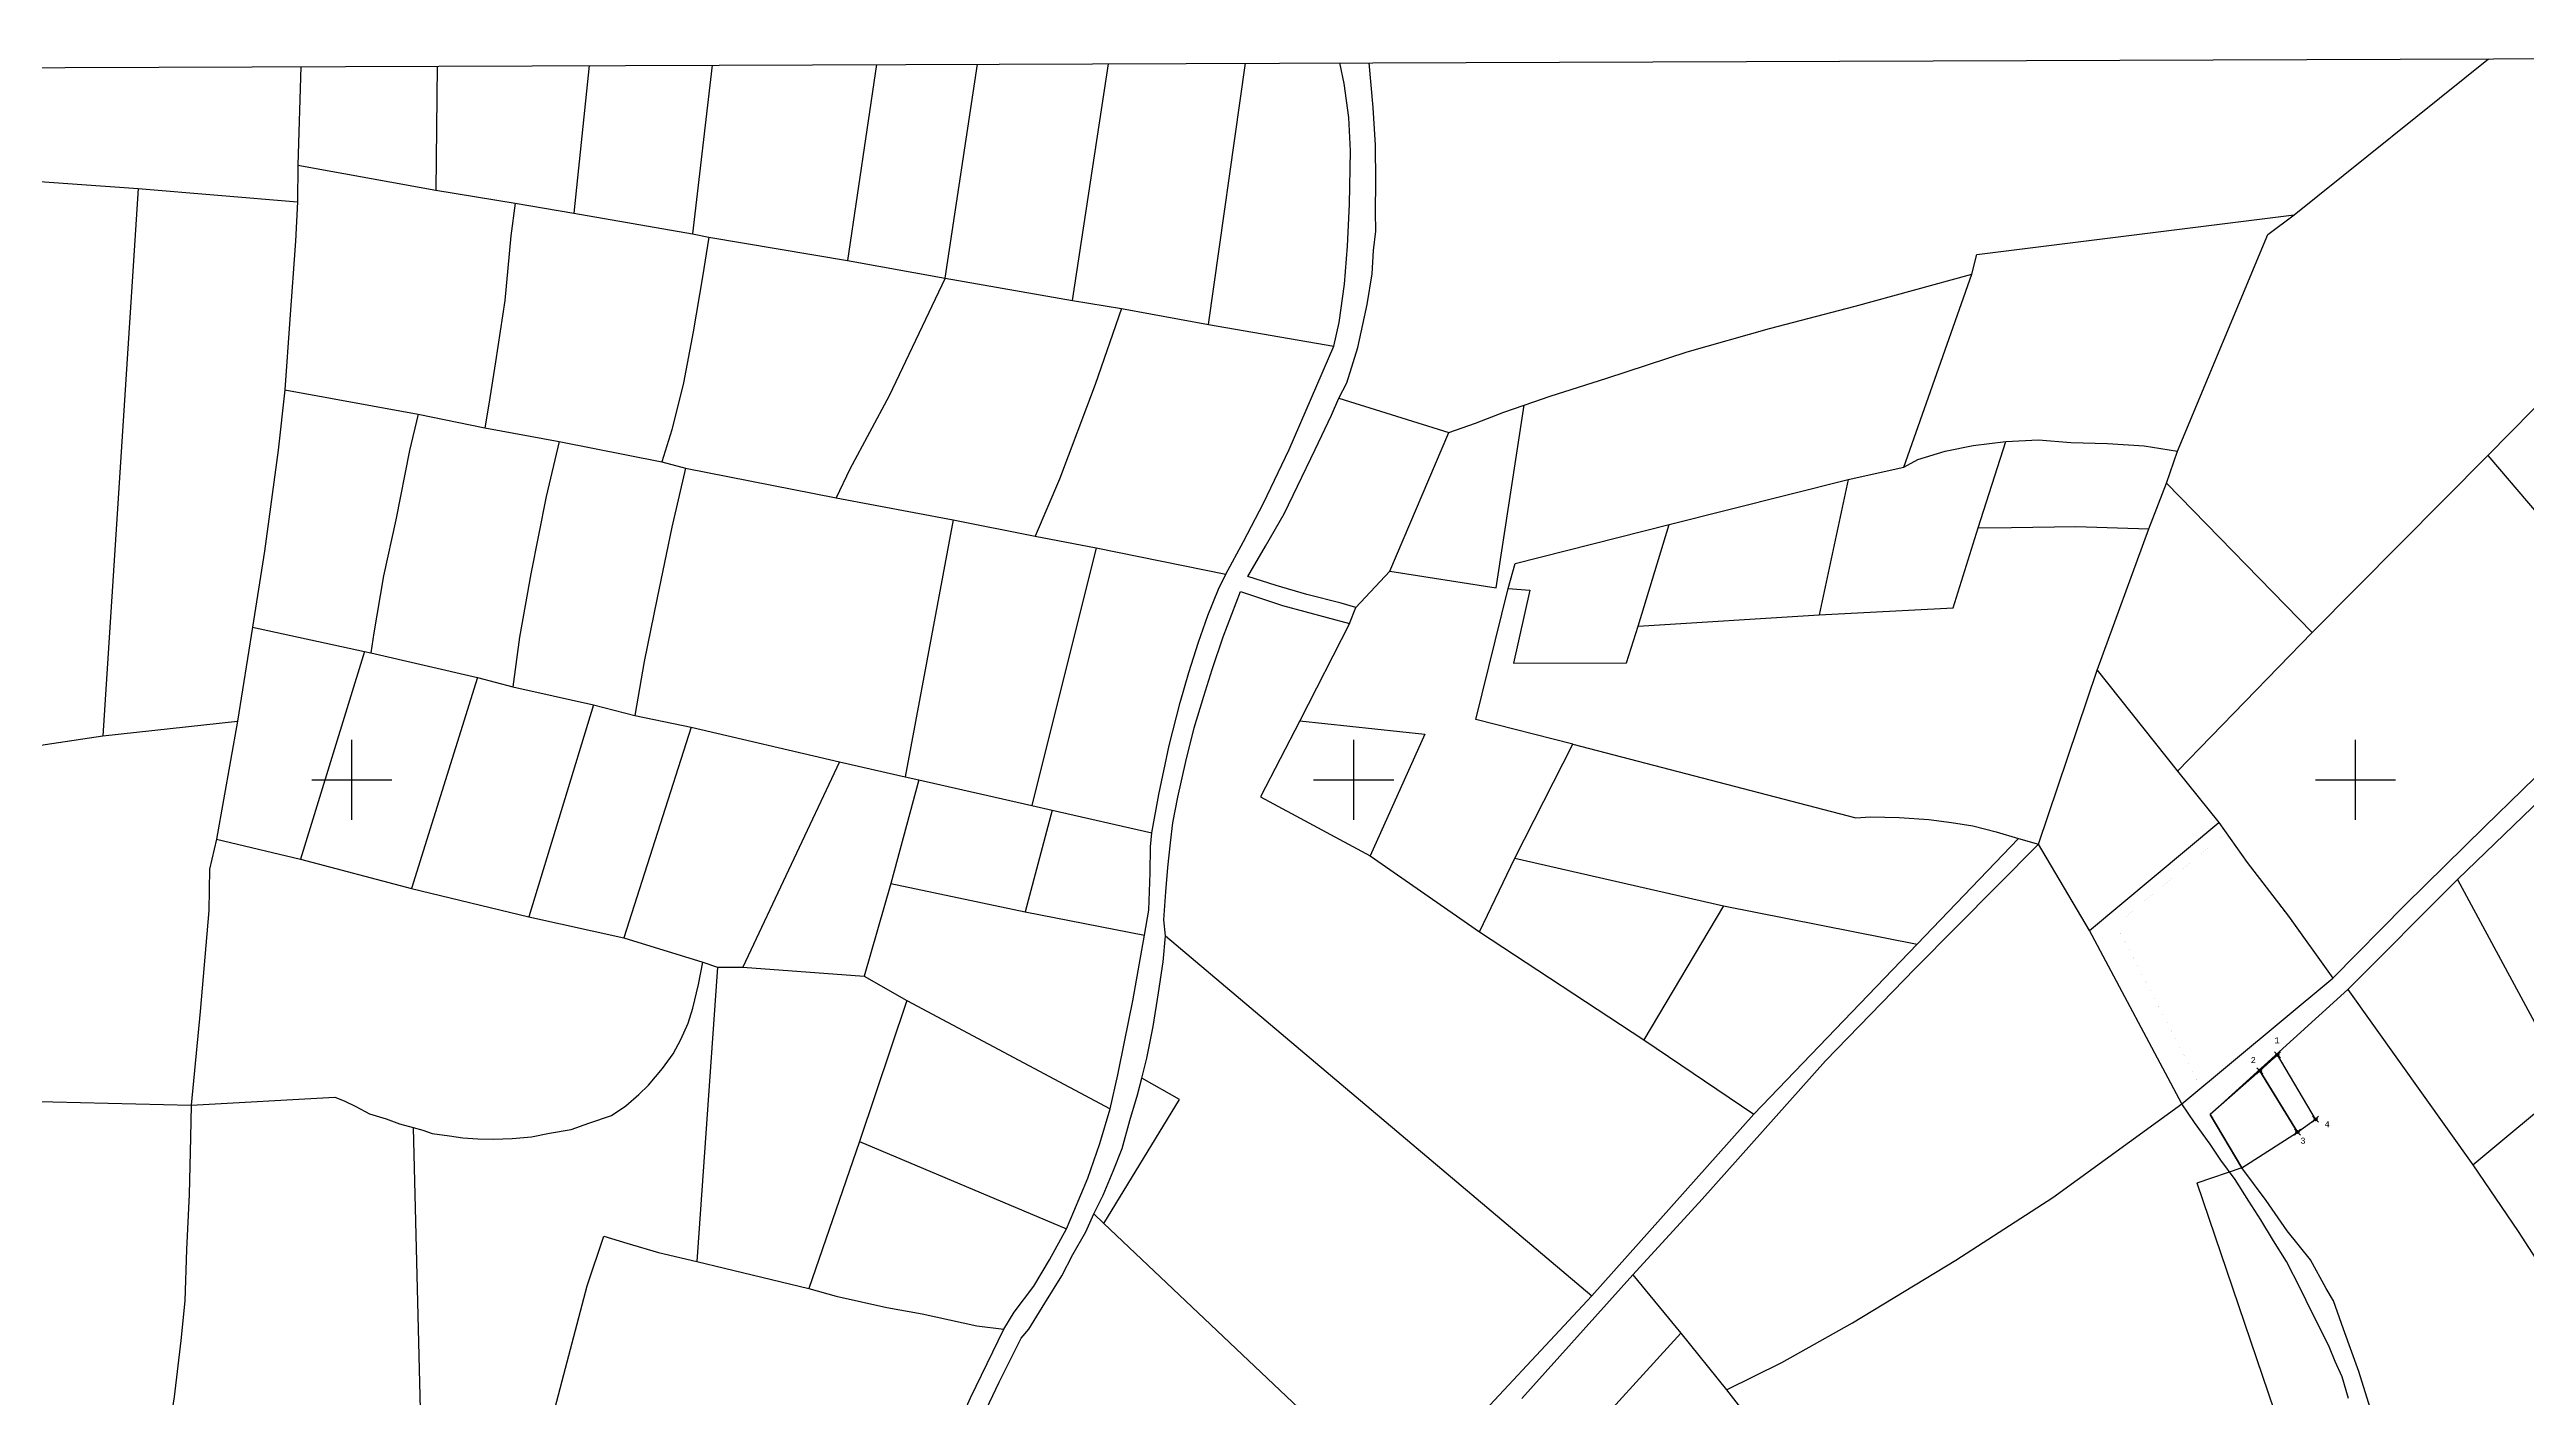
# Model space of a CAD drawing. Header units: millimetres. Extents: x 605783 to 631525, y 1302882 to 1327028.
# Drawn here: x 625864 to 627101, y 1326355 to 1327028 of the extents above; entities that cross this region are included whole.
import ezdxf

# ---------------------------------------------------------------- set-up
doc = ezdxf.new("R2010")
doc.units = ezdxf.units.MM
doc.header["$PDMODE"] = 35
doc.header["$PDSIZE"] = 1.5
for name, color, linetype in [('2', 7, 'Continuous'), ('42', 7, 'Continuous'), ('43', 7, 'Continuous'), ('CVL_CUADCON_LIN', 8, 'Continuous'), ('CVL_PUNTO', 250, 'Continuous'), ('CVL_PUNTO_NUM', 2, 'Continuous')]:
    doc.layers.add(name, color=color, linetype=linetype)
doc.styles.add('MONOTXT4', font='Monotxt4.shx')
doc.styles.add('ROMANS', font='ROMANS', dxfattribs={"height": 0.2})
doc.dimstyles.new('STANDARD$0', dxfattribs={"dimtxt": 0.6, "dimasz": 0.5, "dimexe": 0.125, "dimexo": 0.000625, "dimgap": 0.0625, "dimtad": 0, "dimzin": 1, "dimdsep": 46, "dimtxsty": 'ROMANS', "dimblk1": 'ARCHTICK', "dimblk2": 'ARCHTICK', "dimsah": 1, "dimcen": 2.5, "dimclrd": 1, "dimclre": 1, "dimclrt": 30, "dimaunit": 1, "dimadec": 0, "dimazin": 0, "dimtfac": 1, "dimtix": 1, "dimtofl": 0, "dimtmove": 1, "dimatfit": 3, "dimldrblk": 'ARCHTICK', "dimfxl": 1, "dimtolj": 1, "dimtzin": 1, "dimarcsym": 0})

# ---------------------------------------------------------------- blocks, each defined once
blk = doc.blocks.new('COORD')
at = {"layer": '42', "color": 2, "linetype": 'Continuous'}
for p, q in [((0, -2), (0, 2)), ((-2, 0), (2, 0))]:
    blk.add_line(p, q, dxfattribs=at)
blk = doc.blocks.new('COORD$')
at = {"layer": '42', "color": 2, "linetype": 'Continuous'}
blk.add_blockref('COORD', (0, 0), dxfattribs=at)
blk = doc.blocks.new('_ARCHTICK')
at = {"color": 0, "linetype": 'ByBlock', "const_width": 0.15}
blk.add_lwpolyline([(-0.5, -0.5), (0.5, 0.5)], dxfattribs=at)
blk = doc.blocks.new('*D313')
at = {"color": 1, "lineweight": -2, "ltscale": 0.5, "transparency": 16777216}
for p, q in [((626958.6, 1326469.7), (626936, 1326462)), ((626936.1, 1326462.1), (626980.7, 1326330.8)), ((627025.7, 1326198.2), (626981.1, 1326329.4)), ((627048.2, 1326205.8), (627025.6, 1326198.1))]:
    blk.add_line(p, q, dxfattribs=at)
at = {"layer": 'Defpoints', "color": 0, "ltscale": 0.5, "transparency": 16777216}
for p in [(626958.6, 1326469.7), (627048.2, 1326205.8), (627025.7, 1326198.2)]:
    blk.add_point(p, dxfattribs=at)
at = {"color": 1, "lineweight": -2, "ltscale": 0.5, "transparency": 16777216, "xscale": 0.5, "yscale": 0.5, "zscale": 0.5}
for p, rotation in [((626936.1, 1326462.1), 108.7674313516717), ((627025.7, 1326198.2), 288.7674313516717)]:
    blk.add_blockref('_ARCHTICK', p, dxfattribs=dict(at, rotation=rotation))
at = {"color": 30, "ltscale": 0.5, "transparency": 16777216, "insert": (626980.9, 1326330.1), "char_height": 0.2, "attachment_point": 5, "rotation": 288.7674, "style": 'ROMANS'}
blk.add_mtext('\\A1;278.69m.', dxfattribs=at)

msp = doc.modelspace()

# ---------------------------------------------------------------- linework, layer by layer
at = {"color": 1, "ltscale": 0.5, "flags": 128}
for points in [[(626976.27883, 1326526.01536), (626967.51507, 1326518.07216), (626986.23921, 1326487.49078), (626995.33877, 1326493.90625)], [(626942.77507, 1326496.23596), (626958.56317, 1326469.69236), (626986.23607, 1326487.48876), (626967.51507, 1326518.07216), (626942.77507, 1326496.23596)]]:
    msp.add_lwpolyline(points, close=True, dxfattribs=at)
at = {"layer": '2', "color": 1, "linetype": 'Continuous'}
for p, q in [((625989.86927, 1327019.4861), (625988.34927, 1326970.2121)), ((626057.94827, 1327019.7291), (626057.21427, 1326957.8451)), ((626133.77727, 1327019.9991), (626126.16127, 1326946.2481)), ((626195.12427, 1327020.2181), (626185.35027, 1326936.0501)), ((626277.17427, 1327020.5111), (626262.70327, 1326922.6651)), ((626311.35027, 1326913.8711), (626327.59927, 1327020.6911)), ((626374.98427, 1326902.7811), (626392.88427, 1327020.9231)), ((626442.81127, 1326890.8001), (626461.34127, 1327021.1681)), ((626984.64327, 1326945.5571), (627081.67627, 1327023.3801)), ((625988.34927, 1326970.2121), (625988.22427, 1326951.9101)), ((625988.34927, 1326970.2121), (626057.19227, 1326957.8491)), ((625830.72727, 1326964.1921), (625908.58627, 1326958.5601)), ((625908.58627, 1326958.5601), (625891.08627, 1326685.3101)), ((625908.58627, 1326958.5601), (625988.22427, 1326951.9101)), ((626057.19227, 1326957.8491), (626096.82127, 1326951.3471)), ((626096.82127, 1326951.3471), (626094.66327, 1326935.0791)), ((626096.82127, 1326951.3471), (626126.16127, 1326946.2481)), ((626126.16127, 1326946.2481), (626185.35027, 1326936.0501)), ((626094.66327, 1326935.0791), (626091.61827, 1326902.6711)), ((626185.35027, 1326936.0501), (626193.47927, 1326934.2661)), ((626193.47927, 1326934.2661), (626190.30627, 1326914.5681)), ((626193.47927, 1326934.2661), (626262.70327, 1326922.6651)), ((627081.31227, 1326825.4011), (627186.84927, 1326932.4901)), ((626262.70327, 1326922.6651), (626311.35027, 1326913.8711)), ((626190.30627, 1326914.5681), (626185.60927, 1326887.1171)), ((626311.35027, 1326913.8711), (626283.41327, 1326855.1661)), ((626311.35027, 1326913.8711), (626374.98427, 1326902.7811)), ((626789.81827, 1326819.5761), (626823.72027, 1326915.8981)), ((626091.61827, 1326902.6711), (626086.92227, 1326872.1701)), ((626374.98427, 1326902.7811), (626399.37127, 1326898.7021)), ((626399.37127, 1326898.7021), (626386.29327, 1326860.8331)), ((626399.37127, 1326898.7021), (626442.81127, 1326890.8001)), ((626185.60927, 1326887.1171), (626180.78527, 1326861.5731)), ((626442.81127, 1326890.8001), (626505.30227, 1326879.9651)), ((626086.92227, 1326872.1701), (626083.62127, 1326850.9471)), ((626180.78527, 1326861.5731), (626174.94527, 1326838.1901)), ((626386.29327, 1326860.8331), (626368.51627, 1326813.4351)), ((625981.88327, 1326858.1161), (626048.43927, 1326845.8811)), ((626048.43927, 1326845.8811), (626043.99627, 1326827.8351)), ((626048.43927, 1326845.8811), (626081.71727, 1326839.1281)), ((626083.62127, 1326850.9471), (626081.71727, 1326839.1281)), ((626283.41327, 1326855.1661), (626263.85627, 1326818.5721)), ((626507.84527, 1326853.9081), (626562.84427, 1326836.7221)), ((626081.71727, 1326839.1281), (626118.80627, 1326832.2451)), ((626174.94527, 1326838.1901), (626169.99327, 1326822.1791)), ((626533.38327, 1326767.5961), (626562.84427, 1326836.7221)), ((626043.99627, 1326827.8351), (626037.26727, 1326793.1411)), ((626118.80627, 1326832.2451), (626112.20427, 1326804.7961)), ((626118.80627, 1326832.2451), (626169.99327, 1326822.1791)), ((626169.99327, 1326822.1791), (626181.80627, 1326818.9951)), ((626826.90927, 1326789.1811), (626840.74927, 1326832.3871)), ((626920.89627, 1326811.5021), (626926.48327, 1326827.5141)), ((626993.68227, 1326736.9861), (627081.31227, 1326825.4011)), ((627081.31227, 1326825.4011), (627167.05727, 1326724.5701)), ((626181.80627, 1326818.9951), (626174.95027, 1326789.5121)), ((626181.80627, 1326818.9951), (626256.99927, 1326804.2141)), ((626263.85627, 1326818.5721), (626256.99927, 1326804.2141)), ((626368.51627, 1326813.4351), (626356.32527, 1326785.0991)), ((626672.71527, 1326790.7841), (626762.00327, 1326813.3621)), ((626762.00327, 1326813.3621), (626747.65727, 1326745.7541)), ((626762.00327, 1326813.3621), (626789.81827, 1326819.5761)), ((626912.13527, 1326788.6291), (626920.89627, 1326811.5021)), ((626920.89627, 1326811.5021), (626993.68227, 1326736.9861)), ((626112.20427, 1326804.7961), (626104.58727, 1326766.2891)), ((626256.99927, 1326804.2141), (626315.42627, 1326793.2541)), ((626037.26727, 1326793.1411), (626031.04727, 1326765.3101)), ((626174.95027, 1326789.5121), (626167.71427, 1326754.3101)), ((626315.42627, 1326793.2541), (626291.43427, 1326664.8981)), ((626315.42627, 1326793.2541), (626356.32527, 1326785.0991)), ((626356.32527, 1326785.0991), (626386.68227, 1326779.2371)), ((626657.22427, 1326740.0801), (626672.71527, 1326790.7841)), ((626886.35827, 1326718.1031), (626912.13527, 1326788.6291)), ((626386.68227, 1326779.2371), (626354.68827, 1326650.5041)), ((626386.68227, 1326779.2371), (626451.46027, 1326766.1131)), ((626031.04727, 1326765.3101), (626026.22327, 1326736.7151)), ((626104.58727, 1326766.2891), (626099.00227, 1326734.6451)), ((626516.36627, 1326749.4301), (626533.38327, 1326767.5961)), ((626167.71427, 1326754.3101), (626161.24027, 1326722.4121)), ((626513.19127, 1326741.4251), (626516.36627, 1326749.4301)), ((625965.63827, 1326739.5421), (625958.27627, 1326692.6471)), ((625965.63827, 1326739.5421), (626021.65227, 1326727.4401)), ((626026.22327, 1326736.7151), (626024.82727, 1326726.8031)), ((626099.00227, 1326734.6451), (626095.70227, 1326709.7361)), ((626513.19127, 1326741.4251), (626488.42827, 1326692.7591)), ((626657.22427, 1326740.0801), (626747.65727, 1326745.7541)), ((626926.37227, 1326667.6251), (626993.68227, 1326736.9861)), ((626021.65227, 1326727.4401), (625989.65527, 1326623.7451)), ((626021.65227, 1326727.4401), (626024.82727, 1326726.8031)), ((626024.82727, 1326726.8031), (626078.04727, 1326714.4471)), ((626161.24027, 1326722.4121), (626156.54327, 1326695.4701)), ((626078.04727, 1326714.4471), (626045.03427, 1326609.1001)), ((626078.04727, 1326714.4471), (626095.70227, 1326709.7361)), ((626857.02727, 1326631.3111), (626886.35827, 1326718.1031)), ((626886.35827, 1326718.1031), (626926.37227, 1326667.6251)), ((627066.21927, 1326613.5381), (627171.75727, 1326715.6701)), ((626095.70227, 1326709.7361), (626135.96627, 1326700.8181)), ((626135.96627, 1326700.8181), (626103.58927, 1326594.9631)), ((626135.96627, 1326700.8181), (626156.54327, 1326695.4701)), ((625891.08627, 1326685.3101), (625958.27627, 1326692.6471)), ((625958.27627, 1326692.6471), (625947.73927, 1326633.8071)), ((626184.61327, 1326689.6091), (626150.96527, 1326584.3901)), ((626156.54327, 1326695.4701), (626184.61327, 1326689.6091)), ((626184.61327, 1326689.6091), (626258.66427, 1326672.4131)), ((626595.76227, 1326624.1991), (626624.58827, 1326681.2511)), ((626258.66427, 1326672.4131), (626210.40927, 1326569.7431)), ((626258.66427, 1326672.4131), (626291.43427, 1326664.8981)), ((626298.29327, 1326663.3691), (626284.32727, 1326611.5211)), ((626291.43427, 1326664.8981), (626298.29327, 1326663.3691)), ((626298.29327, 1326663.3691), (626354.68827, 1326650.5041)), ((626926.37227, 1326667.6251), (626947.07827, 1326642.0681)), ((626364.84927, 1326648.2111), (626351.26427, 1326597.5061)), ((626354.68827, 1326650.5041), (626364.84927, 1326648.2111)), ((626364.84927, 1326648.2111), (626414.51227, 1326636.8741)), ((626882.56127, 1326588.0851), (626947.07827, 1326642.0681)), ((625947.73927, 1326633.8071), (625989.65527, 1326623.7451)), ((625989.65527, 1326623.7451), (626045.03427, 1326609.1001)), ((626523.49127, 1326625.3801), (626578.11027, 1326587.4771)), ((626578.11027, 1326587.4771), (626595.76227, 1326624.1991)), ((626595.76227, 1326624.1991), (626699.78827, 1326600.5061)), ((626796.44727, 1326581.2651), (626846.99327, 1326634.1121)), ((626846.99327, 1326634.1121), (626857.02727, 1326631.3111)), ((626882.56127, 1326588.0851), (626857.02727, 1326631.3111)), ((626284.32727, 1326611.5211), (626270.99527, 1326565.2641)), ((626284.32727, 1326611.5211), (626351.26427, 1326597.5061)), ((627011.48227, 1326558.6601), (627066.21927, 1326613.5381)), ((627066.21927, 1326613.5381), (627121.60827, 1326510.9431)), ((626045.03427, 1326609.1001), (626103.58927, 1326594.9631)), ((626699.78827, 1326600.5061), (626660.03927, 1326533.5461)), ((626699.78827, 1326600.5061), (626796.44727, 1326581.2651)), ((626103.58927, 1326594.9631), (626150.96527, 1326584.3901)), ((626351.26427, 1326597.5061), (626410.83427, 1326585.7831)), ((626578.11027, 1326587.4771), (626660.03927, 1326533.5461)), ((626928.54827, 1326501.5081), (626882.56127, 1326588.0851)), ((626150.96527, 1326584.3901), (626190.46827, 1326572.2951)), ((626421.37627, 1326585.3961), (626634.14227, 1326405.7001)), ((626715.04027, 1326496.4061), (626796.44727, 1326581.2651)), ((626197.83527, 1326569.8771), (626187.43527, 1326422.8311)), ((626190.46827, 1326572.2951), (626197.83527, 1326569.8771)), ((626197.83527, 1326569.8771), (626210.40927, 1326569.7431)), ((626210.40927, 1326569.7431), (626270.99527, 1326565.2641)), ((626270.99527, 1326565.2641), (626292.33427, 1326553.1791)), ((626928.54827, 1326501.5081), (627003.98827, 1326564.2561)), ((626292.33427, 1326553.1791), (626268.59027, 1326482.7791)), ((626292.33427, 1326553.1791), (626393.69627, 1326499.1111)), ((627011.48227, 1326558.6601), (627073.72827, 1326471.0581)), ((626660.03927, 1326533.5461), (626715.04027, 1326496.4061)), ((625804.86327, 1326504.1131), (625935.17927, 1326500.9971)), ((627073.72827, 1326471.0581), (627121.60827, 1326510.9431)), ((626045.93527, 1326489.7561), (626050.52627, 1326305.8441)), ((626634.14227, 1326405.7001), (626715.04027, 1326496.4061)), ((626268.59027, 1326482.7791), (626243.32227, 1326409.3301)), ((626268.59027, 1326482.7791), (626371.98327, 1326439.1321)), ((626390.65427, 1326441.7921), (626385.57327, 1326446.6241)), ((626537.74927, 1326302.4191), (626390.65427, 1326441.7921)), ((626654.59027, 1326416.2381), (626599.21827, 1326354.3701)), ((626654.59027, 1326416.2381), (626678.59827, 1326387.1211)), ((626537.74927, 1326302.4191), (626634.14227, 1326405.7001)), ((626623.22727, 1326326.3971), (626678.59827, 1326387.1211)), ((626678.59827, 1326387.1211), (626701.33627, 1326358.7671)), ((626701.33627, 1326358.7671), (626734.61827, 1326316.1721))]:
    msp.add_line(p, q, dxfattribs=at)
for points in [[(626505.30227, 1326879.9651), (626507.96827, 1326891.6561), (626510.76127, 1326910.8461), (626512.15627, 1326929.9101), (626513.17027, 1326950.7541), (626513.67527, 1326977.4441), (626512.78427, 1326994.0941), (626510.49627, 1327011.1261), (626508.33627, 1327021.3351)], [(626507.84527, 1326853.9081), (626511.78227, 1326861.5321), (626515.08327, 1326871.8251), (626517.36827, 1326879.3231), (626519.90827, 1326890.7601), (626522.06627, 1326900.8001), (626524.47727, 1326916.0501), (626525.11127, 1326927.7431), (626526.25427, 1326937.2751), (626526.12627, 1326946.9341), (626526.37827, 1326962.0591), (626526.12227, 1326980.2341), (626524.97727, 1326999.0451), (626523.07427, 1327021.3881)], [(625988.22427, 1326951.9101), (625987.21027, 1326932.3381), (625984.42027, 1326893.3201), (625981.88327, 1326858.1161)], [(626823.72027, 1326915.8981), (626826.26027, 1326925.6831), (626984.64327, 1326945.5571)], [(626926.48327, 1326827.5141), (626971.43527, 1326935.6501), (626984.64327, 1326945.5571)], [(626600.43827, 1326850.4301), (626613.39327, 1326854.9991), (626641.58927, 1326864.0081), (626681.72427, 1326877.0791), (626722.74827, 1326888.7511), (626765.55027, 1326899.9141), (626823.72027, 1326915.8981)], [(626451.46027, 1326766.1131), (626460.34927, 1326782.3771), (626470.25427, 1326801.5631), (626483.08027, 1326828.2471), (626505.30227, 1326879.9651)], [(625981.88327, 1326858.1161), (625978.58427, 1326827.9951), (625971.73027, 1326777.5411), (625965.63827, 1326739.5421)], [(626516.36627, 1326749.4301), (626508.99927, 1326751.5951), (626491.97827, 1326755.9251), (626476.60927, 1326760.3811), (626462.51027, 1326764.8361), (626471.27327, 1326780.0841), (626480.54327, 1326796.2201), (626487.27327, 1326809.9431), (626496.03527, 1326828.2411), (626504.16327, 1326845.5221), (626507.84527, 1326853.9081)], [(626533.38327, 1326767.5961), (626586.34927, 1326759.1811), (626600.43827, 1326850.4301)], [(626562.84427, 1326836.7221), (626576.05227, 1326841.5451), (626590.15027, 1326846.8761), (626600.43827, 1326850.4301)], [(626789.81827, 1326819.5761), (626796.80327, 1326823.3851), (626810.39327, 1326827.4451), (626824.49127, 1326830.2341), (626840.74927, 1326832.3871)], [(626840.74927, 1326832.3871), (626857.00627, 1326833.1411), (626873.26427, 1326831.8621), (626891.55427, 1326831.3441), (626909.84427, 1326830.0641), (626926.48327, 1326827.5141)], [(626592.44527, 1326758.9241), (626595.87427, 1326771.3781), (626672.71527, 1326790.7841)], [(626747.65727, 1326745.7541), (626814.46527, 1326749.2791), (626826.90927, 1326789.1811)], [(626826.90927, 1326789.1811), (626843.54727, 1326789.2991), (626875.68227, 1326789.7911), (626912.13527, 1326788.6291)], [(626414.51227, 1326636.8741), (626418.06727, 1326656.0641), (626423.27227, 1326680.4641), (626428.73127, 1326701.9401), (626433.04827, 1326716.9361), (626437.87327, 1326732.1851), (626442.44427, 1326745.4011), (626447.77827, 1326758.6161), (626451.46027, 1326766.1131)], [(626421.37627, 1326585.3961), (626420.48627, 1326593.5311), (626421.50127, 1326607.5111), (626422.51627, 1326619.5851), (626423.78527, 1326631.9121), (626425.05427, 1326641.8251), (626427.59327, 1326654.6611), (626431.52927, 1326672.4521), (626435.59127, 1326689.3541), (626440.54327, 1326705.1121), (626444.73327, 1326718.4551), (626450.06627, 1326734.7211), (626458.82827, 1326757.3391), (626479.78627, 1326750.3381), (626513.19127, 1326741.4251)], [(626624.58827, 1326681.2511), (626576.32127, 1326693.4771), (626592.44527, 1326758.9241)], [(626592.44527, 1326758.9241), (626603.11527, 1326758.1561), (626594.99027, 1326721.5561), (626651.51027, 1326721.7811), (626657.22427, 1326740.0801)], [(627003.98827, 1326564.2561), (627040.05627, 1326600.9691), (627079.80727, 1326640.0941), (627117.39927, 1326676.6791), (627167.05727, 1326724.5701)], [(625814.49827, 1326674.2911), (625832.66127, 1326676.5701), (625865.55727, 1326681.5101), (625891.08627, 1326685.3101)], [(626488.42827, 1326692.7591), (626468.74527, 1326654.8941), (626523.49127, 1326625.3801)], [(626488.42827, 1326692.7591), (626550.79327, 1326686.1181), (626523.49127, 1326625.3801)], [(626624.58827, 1326681.2511), (626765.83027, 1326644.4481), (626773.19727, 1326644.8261), (626787.54927, 1326644.5641), (626802.28327, 1326643.5401), (626813.58727, 1326642.1361), (626824.25727, 1326640.4791), (626835.94227, 1326637.4221), (626846.99327, 1326634.1121)], [(626410.83427, 1326585.7831), (626413.11927, 1326598.3641), (626413.75227, 1326616.9201), (626413.87827, 1326629.8841), (626414.51227, 1326636.8741)], [(626947.07827, 1326642.0681), (626961.17927, 1326622.1071), (626981.75727, 1326595.2791), (627003.98827, 1326564.2561)], [(625947.73927, 1326633.8071), (625944.18527, 1326618.8111), (625943.93327, 1326598.0941), (625939.61927, 1326547.7661), (625935.17927, 1326500.9971)], [(626857.02727, 1326631.3111), (626795.43227, 1326569.1921), (626750.72827, 1326523.0781), (626689.13327, 1326453.9691), (626654.59027, 1326416.2381)], [(626393.69627, 1326499.1111), (626397.63227, 1326516.1401), (626400.93327, 1326532.5341), (626405.12227, 1326552.9951), (626410.83427, 1326585.7831)], [(626409.57127, 1326514.4821), (626411.98427, 1326524.3941), (626415.28427, 1326540.1531), (626417.95027, 1326556.9281), (626420.23527, 1326572.5601), (626421.37627, 1326585.3961)], [(626045.93527, 1326489.7561), (626050.76227, 1326488.3551), (626055.46227, 1326486.8281), (626064.09927, 1326485.5521), (626070.70327, 1326484.6591), (626078.19727, 1326484.1471), (626085.94527, 1326484.0161), (626095.34427, 1326484.2651), (626104.99727, 1326485.1501), (626113.88827, 1326486.9251), (626124.81027, 1326488.8261), (626133.57427, 1326491.9991), (626144.87827, 1326495.6791), (626151.99027, 1326500.6321), (626158.59427, 1326506.2211), (626163.29327, 1326510.9211), (626170.40527, 1326519.3061), (626175.61227, 1326526.5481), (626179.42227, 1326533.6641), (626183.10427, 1326541.9231), (626185.51727, 1326549.2931), (626188.31027, 1326561.2391), (626190.46827, 1326572.2951)], [(627044.28227, 1326256.4061), (627042.37627, 1326270.2611), (627038.81827, 1326287.1671), (627036.40327, 1326300.8941), (627032.59127, 1326314.6231), (627027.25527, 1326333.5631), (627022.55427, 1326349.7071), (627016.96327, 1326368.0111), (627009.21327, 1326389.1141), (627004.25827, 1326403.2241), (627000.57427, 1326409.3261), (626992.82527, 1326423.6921), (626981.11079, 1326438.14996), (626970.59946, 1326453.3061), (626958.56317, 1326469.69236), (626942.77507, 1326496.23596), (627011.48227, 1326558.6601)], [(626385.57327, 1326446.6241), (626390.27127, 1326455.9001), (626395.22427, 1326467.9721), (626399.66827, 1326479.2811), (626403.60427, 1326493.2601), (626407.41327, 1326506.0951), (626409.57127, 1326514.4821)], [(626390.65427, 1326441.7921), (626428.37027, 1326503.7961), (626409.57127, 1326514.4821)], [(625935.17927, 1326500.9971), (625934.79927, 1326484.8551), (625934.04027, 1326456.3861), (625932.77327, 1326428.8071), (625932.01327, 1326403.2611), (625929.98327, 1326383.4341), (625926.55727, 1326355.3481), (625922.24127, 1326327.7701)], [(625935.17927, 1326500.9971), (626006.81427, 1326504.9001), (626011.38627, 1326503.1191), (626017.35627, 1326500.1921), (626024.08827, 1326496.6301), (626032.47127, 1326494.0841), (626039.07627, 1326491.6661), (626045.93527, 1326489.7561)], [(626701.33627, 1326358.7671), (626728.89727, 1326372.4791), (626764.20527, 1326392.2881), (626815.76927, 1326423.5281), (626864.28527, 1326454.7691), (626928.54827, 1326501.5081)], [(627011.75727, 1326354.4151), (627008.58127, 1326365.2201), (627005.02327, 1326372.8471), (627002.22827, 1326379.8391), (626997.65527, 1326389.3741), (626993.59027, 1326397.2561), (626987.61927, 1326409.5871), (626980.88627, 1326422.8091), (626974.28027, 1326433.1071), (626968.05527, 1326443.6591), (626962.08527, 1326452.9401), (626955.22527, 1326463.7471), (626948.11127, 1326473.5371), (626942.77627, 1326481.4201), (626934.90027, 1326492.2271), (626928.54827, 1326501.5081)], [(626371.98327, 1326439.1321), (626375.53927, 1326447.7731), (626382.52327, 1326464.5471), (626388.61827, 1326481.7021), (626393.69627, 1326499.1111)], [(627073.72827, 1326471.0581), (627096.46627, 1326437.8741), (627118.82427, 1326403.0381), (627150.32827, 1326355.4881)], [(626317.88827, 1326316.5111), (626322.58627, 1326327.3121), (626330.33227, 1326345.8641), (626338.33227, 1326362.6371), (626349.25327, 1326384.6191), (626353.19027, 1326389.0661), (626361.06427, 1326402.0261), (626369.57227, 1326415.7481), (626375.16027, 1326426.2941), (626381.63627, 1326437.7291), (626385.57327, 1326446.6241)], [(626340.74327, 1326389.0721), (626345.82327, 1326397.5851), (626355.60127, 1326410.5441), (626363.47527, 1326423.6311), (626371.98327, 1326439.1321)], [(626107.17527, 1326295.6471), (626108.95227, 1326312.2961), (626115.17227, 1326343.6861), (626124.44127, 1326379.1411), (626132.69327, 1326410.7841), (626141.07427, 1326435.4371), (626152.50527, 1326432.0001), (626168.38227, 1326427.4161), (626187.43527, 1326422.8311)], [(626187.43527, 1326422.8311), (626201.27927, 1326419.5191), (626243.32227, 1326409.3301)], [(626243.32227, 1326409.3301), (626257.04027, 1326405.5101), (626282.31627, 1326399.9051), (626299.97127, 1326396.7191), (626327.27927, 1326390.7311), (626340.74327, 1326389.0721)], [(626286.64927, 1326256.0291), (626291.60127, 1326271.6591), (626298.45727, 1326292.5001), (626306.20327, 1326312.8311), (626313.56827, 1326331.2571), (626324.10827, 1326354.7641), (626340.74327, 1326389.0721)]]:
    msp.add_lwpolyline(points, dxfattribs=at)
at = {"layer": '43', "color": 1, "linetype": 'Continuous'}
msp.add_lwpolyline([(624986.55727, 1327015.9081), (628389.16927, 1327028.0431), (628397.50927, 1324724.1521), (624994.63627, 1324712.0371), (624986.55727, 1327015.9081)], dxfattribs=at)
at = {"layer": 'CVL_CUADCON_LIN', "color": 1, "ltscale": 0.5, "const_width": 0.01, "flags": 128}
msp.add_lwpolyline([(626938.17827, 1326509.51795), (627003.98827, 1326564.2561), (626950.718, 1326636.9158), (626896.89614, 1326591.88093), (626896.83575, 1326588.98156)], close=True, dxfattribs=at)
at = {"layer": 'CVL_PUNTO', "color": 1, "ltscale": 0.5}
for p in [(626976.27883, 1326526.01536), (626967.51507, 1326518.07216), (626986.23921, 1326487.49078), (626995.33877, 1326493.90625)]:
    msp.add_point(p, dxfattribs=at)

# ---------------------------------------------------------------- block references
at = {"layer": '42', "color": 1, "linetype": 'Continuous', "xscale": 10, "yscale": 10}
for p in [(626015.28227, 1326663.3861), (626515.28227, 1326663.3861), (627015.28227, 1326663.3861)]:
    msp.add_blockref('COORD$', p, dxfattribs=at)

# ---------------------------------------------------------------- texts
at = {"layer": 'CVL_PUNTO_NUM', "color": 1, "ltscale": 0.5, "style": 'MONOTXT4'}
for s, p in [('2', (626962.93484, 1326521.94791)), ('1', (626974.78104, 1326531.82541)), ('4', (626999.81938, 1326489.91574)), ('3', (626987.74537, 1326481.6829))]:
    msp.add_text(s, height=3, dxfattribs=at).set_placement(p)

# ---------------------------------------------------------------- dimensions: what is measured, and where the dimension line sits
at = {"color": 1, "ltscale": 0.5}
dim = msp.add_aligned_dim(p1=(626958.56317, 1326469.69236), p2=(627048.22527, 1326205.8201), distance=-23.74657, dimstyle='STANDARD$0', override={"dimpost": 'm.', "dimfxl": 31.75}, dxfattribs=at)
dim.commit()
dim.dimension.update_dxf_attribs({"geometry": '*D313', "text_midpoint": (626980.91021, 1326330.1163)})

doc.saveas('drawing.dxf')
